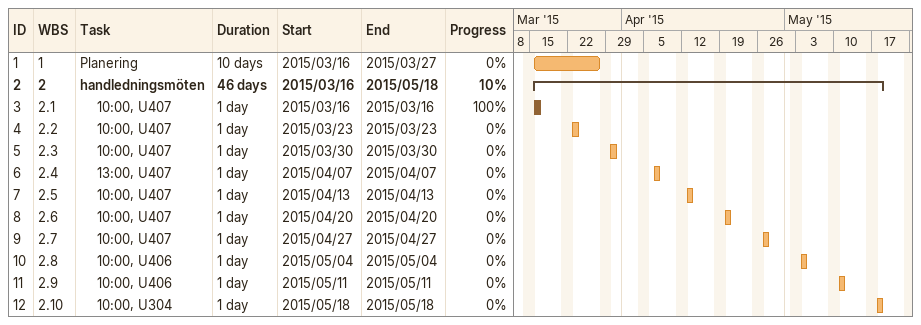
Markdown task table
| ID | WBS | Task | Duration | Start | Finish | % complete |
|---|---|---|---|---|---|---|
| 1 | 1 | Planering | 10d | 2015-03-16 | 2015-03-27 | 0 |
| 2 | 2 | **handledningsmöten** | 46d | 2015-03-16 | 2015-05-18 | 10 |
| 3 | 2.1 | 10:00, U407 | 1d | 2015-03-16 | 2015-03-16 | 100 |
| 4 | 2.2 | 10:00, U407 | 1d | 2015-03-23 | 2015-03-23 | 0 |
| 5 | 2.3 | 10:00, U407 | 1d | 2015-03-30 | 2015-03-30 | 0 |
| 6 | 2.4 | 13:00, U407 | 1d | 2015-04-07 | 2015-04-07 | 0 |
| 7 | 2.5 | 10:00, U407 | 1d | 2015-04-13 | 2015-04-13 | 0 |
| 8 | 2.6 | 10:00, U407 | 1d | 2015-04-20 | 2015-04-20 | 0 |
| 9 | 2.7 | 10:00, U407 | 1d | 2015-04-27 | 2015-04-27 | 0 |
| 10 | 2.8 | 10:00, U406 | 1d | 2015-05-04 | 2015-05-04 | 0 |
| 11 | 2.9 | 10:00, U406 | 1d | 2015-05-11 | 2015-05-11 | 0 |
| 12 | 2.10 | 10:00, U304 | 1d | 2015-05-18 | 2015-05-18 | 0 |
